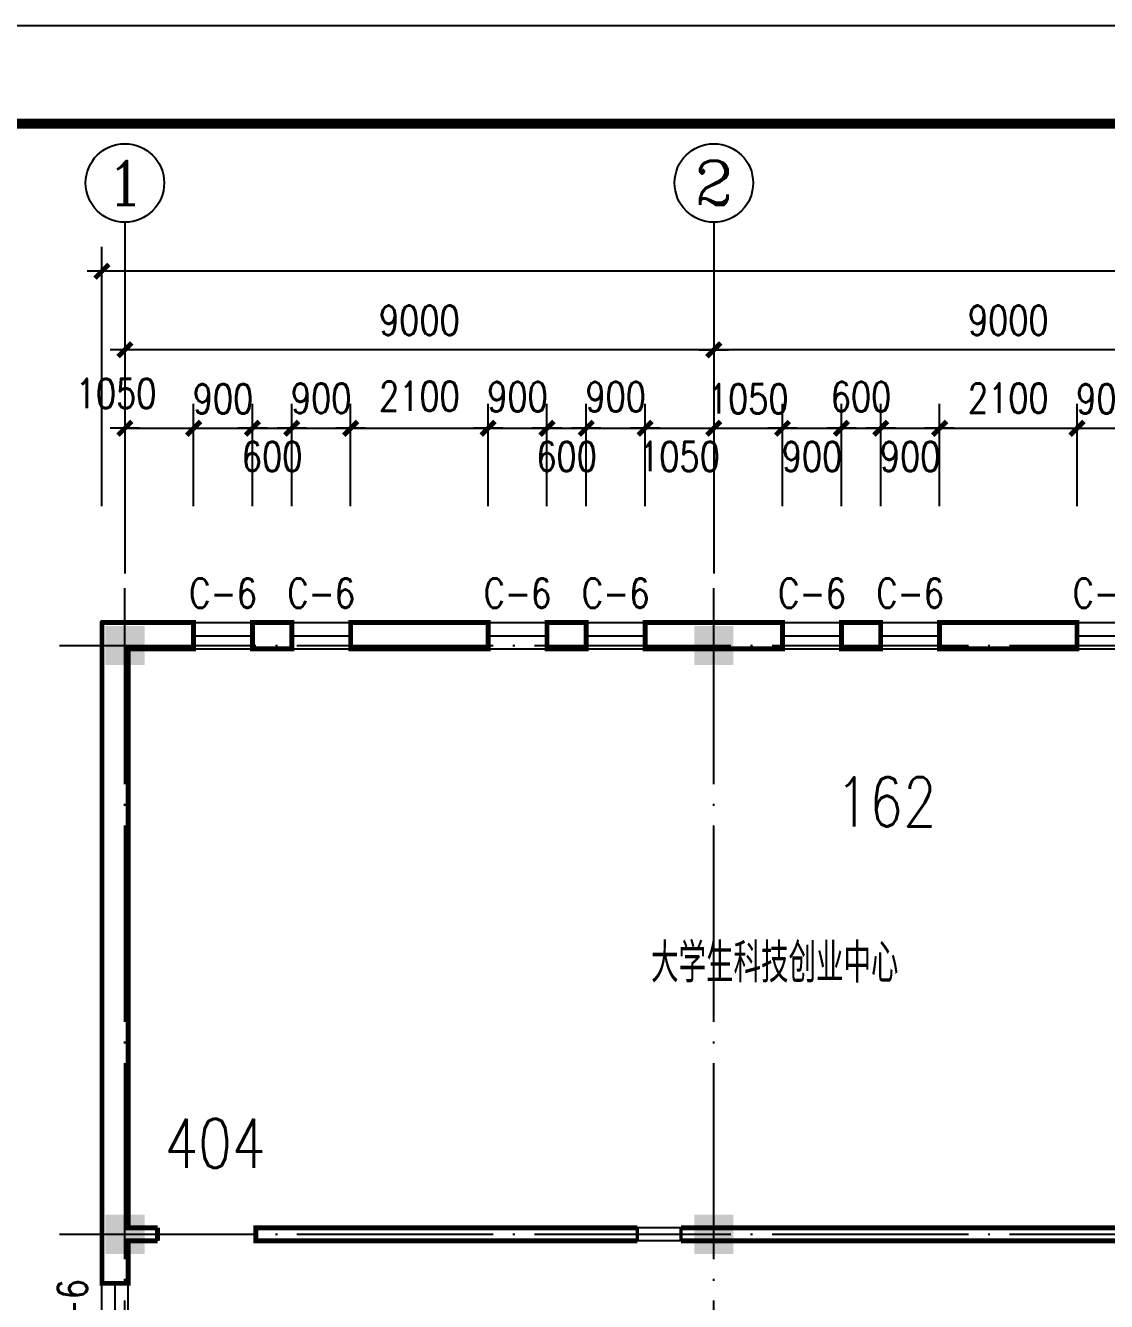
# Model space of a CAD drawing. Extents: x -55219 to 470149, y 494712 to 780039.
# Drawn here: x 364037 to 380555, y 663378 to 682881 of the extents above; entities that cross this region are included whole.
import ezdxf
from ezdxf.enums import TextEntityAlignment as Align

# ---------------------------------------------------------------- set-up
doc = ezdxf.new("R2010")
doc.units = 0
doc.header["$LTSCALE"] = 1500
doc.header["$MEASUREMENT"] = 0
doc.linetypes.add('DOTE', pattern=[2.42, 2, -0.2, 0.02, -0.2])
doc.layers.get('0').update_dxf_attribs({"linetype": 'CONTINUOUS'})
doc.layers.get('DEFPOINTS').update_dxf_attribs({"linetype": 'CONTINUOUS'})
for name, color, linetype in [('AXIS', 3, 'CONTINUOUS'), ('AXIS_TEXT', 7, 'CONTINUOUS'), ('COLUMN', 7, 'CONTINUOUS'), ('DOTE', 1, 'DOTE'), ('LVTRY', 6, 'CONTINUOUS'), ('PUB_DIM', 3, 'CONTINUOUS'), ('PUB_TEXT', 7, 'CONTINUOUS'), ('PUB_TITLE', 4, 'CONTINUOUS'), ('PUB_WALL', 255, 'CONTINUOUS'), ('WALL', 255, 'CONTINUOUS'), ('WINDOW', 2, 'CONTINUOUS'), ('WINDOW_TEXT', 7, 'CONTINUOUS')]:
    doc.layers.add(name, color=color, linetype=linetype)
doc.styles.add('_HZTXT', font='txt.shx', dxfattribs={"width": 0.8, "bigfont": 'hztxt.shx'})
doc.styles.add('_SIMPLEX', font='SIMPLEX.shx', dxfattribs={"width": 0.6})
doc.styles.add('COMPLEX', font='COMPLEX')
doc.styles.add('DIM_FONT', font='SIMPLEX.shx', dxfattribs={"width": 0.8})
doc.styles.add('SIMPLEX', font='SIMPLEX.SHX')
doc.dimstyles.new('AXIS150', dxfattribs={"dimscale": 1.5, "dimtxt": 300, "dimasz": 1, "dimexe": 250, "dimexo": 300, "dimgap": 150, "dimtad": 1, "dimdec": 0, "dimzin": 0, "dimdsep": 46, "dimtxsty": 'DIM_FONT', "dimblk": '_DIMX', "dimcen": 0.09, "dimse1": 1, "dimse2": 1, "dimclrt": 7, "dimadec": 0, "dimazin": 0, "dimtfac": 1, "dimtdec": 0, "dimtix": 1, "dimtmove": 2, "dimatfit": 3, "dimldrblk": '_DIMX', "dimfxl": 1, "dimtolj": 1, "dimtzin": 0, "dimarcsym": 0})
doc.dimstyles.new('DIMA150', dxfattribs={"dimscale": 1.5, "dimtxt": 300, "dimasz": 1, "dimexe": 250, "dimexo": 300, "dimgap": 150, "dimtad": 1, "dimdec": 0, "dimzin": 0, "dimdsep": 46, "dimtxsty": 'DIM_FONT', "dimblk": '_DIMX', "dimcen": 0.09, "dimse1": 1, "dimclrt": 7, "dimadec": 0, "dimazin": 0, "dimtfac": 1, "dimtdec": 0, "dimtix": 1, "dimtmove": 2, "dimatfit": 3, "dimldrblk": '_DIMX', "dimfxl": 1, "dimtolj": 1, "dimtzin": 0, "dimarcsym": 0})
doc.dimstyles.new('DIMB150', dxfattribs={"dimscale": 1.5, "dimtxt": 300, "dimasz": 1, "dimexe": 250, "dimexo": 300, "dimgap": 150, "dimtad": 1, "dimdec": 0, "dimzin": 0, "dimdsep": 46, "dimtxsty": 'DIM_FONT', "dimblk": '_DIMX', "dimcen": 0.09, "dimse2": 1, "dimclrt": 7, "dimadec": 0, "dimazin": 0, "dimtfac": 1, "dimtdec": 0, "dimtix": 1, "dimtmove": 2, "dimatfit": 3, "dimldrblk": '_DIMX', "dimfxl": 1, "dimtolj": 1, "dimtzin": 0, "dimarcsym": 0})
doc.dimstyles.new('DIMN150', dxfattribs={"dimscale": 1.5, "dimtxt": 300, "dimasz": 1, "dimexe": 250, "dimexo": 300, "dimgap": 150, "dimtad": 1, "dimdec": 0, "dimzin": 0, "dimdsep": 46, "dimtxsty": 'DIM_FONT', "dimblk": '_DIMX', "dimcen": 0.09, "dimclrt": 7, "dimadec": 0, "dimazin": 0, "dimtfac": 1, "dimtdec": 0, "dimtix": 1, "dimtmove": 2, "dimatfit": 3, "dimldrblk": '_DIMX', "dimfxl": 1, "dimtolj": 1, "dimtzin": 0, "dimarcsym": 0})

# ---------------------------------------------------------------- blocks, each defined once
blk = doc.blocks.new('_FZH')
blk.add_solid([(0.5, 0.5), (0.5, -0.5), (-0.5, 0.5), (-0.5, -0.5)])
blk = doc.blocks.new('_DIMX')
blk.add_line((-150, 0), (150, 0))
at = {"const_width": 50}
blk.add_lwpolyline([(-70, -70), (70, 70)], dxfattribs=at)
blk = doc.blocks.new('*D154')
at = {"color": 0, "linetype": 'ByBlock'}
blk.add_line((383554, 677925), (374557, 677925), dxfattribs=at)
at = {"layer": 'DEFPOINTS', "color": 0, "linetype": 'ByBlock'}
for p in [(374555, 677925), (374555, 674506), (383555, 674506)]:
    blk.add_point(p, dxfattribs=at)
at = {"color": 0, "linetype": 'ByBlock', "xscale": 1.5, "yscale": 1.5, "zscale": 1.5, "rotation": 180}
blk.add_blockref('_DIMX', (374555, 677925), dxfattribs=at)
at = {"color": 0, "linetype": 'ByBlock', "xscale": 1.5, "yscale": 1.5, "zscale": 1.5}
blk.add_blockref('_DIMX', (383555, 677925), dxfattribs=at)
at = {"color": 7, "linetype": 'ByBlock', "insert": (379055, 678375), "char_height": 450, "attachment_point": 5, "style": 'DIM_FONT'}
blk.add_mtext('\\A1;9000', dxfattribs=at)
blk = doc.blocks.new('*D155')
at = {"color": 0, "linetype": 'ByBlock'}
blk.add_line((374554, 677925), (365557, 677925), dxfattribs=at)
at = {"layer": 'DEFPOINTS', "color": 0, "linetype": 'ByBlock'}
for p in [(365555, 677925), (365555, 674506), (374555, 674506)]:
    blk.add_point(p, dxfattribs=at)
at = {"color": 0, "linetype": 'ByBlock', "xscale": 1.5, "yscale": 1.5, "zscale": 1.5, "rotation": 180}
blk.add_blockref('_DIMX', (365555, 677925), dxfattribs=at)
at = {"color": 0, "linetype": 'ByBlock', "xscale": 1.5, "yscale": 1.5, "zscale": 1.5}
blk.add_blockref('_DIMX', (374555, 677925), dxfattribs=at)
at = {"color": 7, "linetype": 'ByBlock', "insert": (370055, 678375), "char_height": 450, "attachment_point": 5, "style": 'DIM_FONT'}
blk.add_mtext('\\A1;9000', dxfattribs=at)
blk = doc.blocks.new('_AXISO')
blk.add_circle((0, 0), 0.5)
at = {"layer": 'AXIS_TEXT', "style": 'COMPLEX', "width": 1.041667}
blk.add_attdef('A', text='', height=0.56, dxfattribs=at).set_placement((-0.25, -0.28), (0.25, -0.28), align=Align.FIT)
blk = doc.blocks.new('*D159')
at = {"color": 0, "linetype": 'ByBlock'}
for p, q in [((365204, 675533), (365204, 679500)), ((437703, 675533), (437703, 679500)), ((437702, 679125), (365205, 679125))]:
    blk.add_line(p, q, dxfattribs=at)
at = {"layer": 'DEFPOINTS', "color": 0, "linetype": 'ByBlock'}
for p in [(365204, 679125), (365204, 675083), (437703, 675083)]:
    blk.add_point(p, dxfattribs=at)
at = {"color": 0, "linetype": 'ByBlock', "xscale": 1.5, "yscale": 1.5, "zscale": 1.5}
for p, rotation in [((365204, 679125), 179.9999999999999), ((437703, 679125), 359.9999999999999)]:
    blk.add_blockref('_DIMX', p, dxfattribs=dict(at, rotation=rotation))
at = {"color": 7, "linetype": 'ByBlock', "insert": (401454, 679575), "char_height": 450, "attachment_point": 5, "style": 'DIM_FONT'}
blk.add_mtext('\\A1;72500', dxfattribs=at)
blk = doc.blocks.new('_WBLK')
for p, q in [((-0.5, 0.5), (0.5, 0.5)), ((-0.5, 0), (0.5, 0)), ((-0.5, -0.5), (0.5, -0.5))]:
    blk.add_line(p, q)
at = {"layer": 'WINDOW_TEXT', "style": 'SIMPLEX', "flags": 9}
blk.add_attdef('A', text='', height=1, dxfattribs=at).set_placement((0, 1.5), align=Align.MIDDLE)
blk = doc.blocks.new('*D288')
at = {"color": 0, "linetype": 'ByBlock'}
for p, q in [((366605, 675533), (366605, 677100)), ((365557, 676725), (366604, 676725))]:
    blk.add_line(p, q, dxfattribs=at)
at = {"layer": 'DEFPOINTS', "color": 0, "linetype": 'ByBlock'}
for p in [(366605, 676725), (365555, 675083), (366605, 675083)]:
    blk.add_point(p, dxfattribs=at)
at = {"color": 0, "linetype": 'ByBlock', "xscale": 1.5, "yscale": 1.5, "zscale": 1.5, "rotation": 180}
blk.add_blockref('_DIMX', (365555, 676725), dxfattribs=at)
at = {"color": 0, "linetype": 'ByBlock', "xscale": 1.5, "yscale": 1.5, "zscale": 1.5}
blk.add_blockref('_DIMX', (366605, 676725), dxfattribs=at)
at = {"color": 7, "linetype": 'ByBlock', "insert": (365420, 677257), "char_height": 450, "attachment_point": 5, "style": 'DIM_FONT'}
blk.add_mtext('\\A1;1050', dxfattribs=at)
blk = doc.blocks.new('*D289')
at = {"color": 0, "linetype": 'ByBlock'}
for p, q in [((366605, 675533), (366605, 677100)), ((367505, 675533), (367505, 677100)), ((366604, 676725), (366602, 676725)), ((366605, 676725), (367505, 676725)), ((367507, 676725), (367508, 676725))]:
    blk.add_line(p, q, dxfattribs=at)
at = {"layer": 'DEFPOINTS', "color": 0, "linetype": 'ByBlock'}
for p in [(367505, 676725), (366605, 675083), (367505, 675083)]:
    blk.add_point(p, dxfattribs=at)
at = {"color": 0, "linetype": 'ByBlock', "xscale": 1.5, "yscale": 1.5, "zscale": 1.5}
blk.add_blockref('_DIMX', (366605, 676725), dxfattribs=at)
at = {"color": 0, "linetype": 'ByBlock', "xscale": 1.5, "yscale": 1.5, "zscale": 1.5, "rotation": 180}
blk.add_blockref('_DIMX', (367505, 676725), dxfattribs=at)
at = {"color": 7, "linetype": 'ByBlock', "insert": (367055, 677175), "char_height": 450, "attachment_point": 5, "style": 'DIM_FONT'}
blk.add_mtext('\\A1;900', dxfattribs=at)
blk = doc.blocks.new('*D290')
at = {"color": 0, "linetype": 'ByBlock'}
for p, q in [((367505, 675533), (367505, 677100)), ((368105, 675533), (368105, 677100)), ((367507, 676725), (368104, 676725))]:
    blk.add_line(p, q, dxfattribs=at)
at = {"layer": 'DEFPOINTS', "color": 0, "linetype": 'ByBlock'}
for p in [(368105, 676725), (367505, 675083), (368105, 675083)]:
    blk.add_point(p, dxfattribs=at)
at = {"color": 0, "linetype": 'ByBlock', "xscale": 1.5, "yscale": 1.5, "zscale": 1.5, "rotation": 180}
blk.add_blockref('_DIMX', (367505, 676725), dxfattribs=at)
at = {"color": 0, "linetype": 'ByBlock', "xscale": 1.5, "yscale": 1.5, "zscale": 1.5}
blk.add_blockref('_DIMX', (368105, 676725), dxfattribs=at)
at = {"color": 7, "linetype": 'ByBlock', "insert": (367805, 676293), "char_height": 450, "attachment_point": 5, "style": 'DIM_FONT'}
blk.add_mtext('\\A1;600', dxfattribs=at)
blk = doc.blocks.new('*D291')
at = {"color": 0, "linetype": 'ByBlock'}
for p, q in [((368105, 675533), (368105, 677100)), ((369005, 675533), (369005, 677100)), ((368107, 676725), (369004, 676725))]:
    blk.add_line(p, q, dxfattribs=at)
at = {"layer": 'DEFPOINTS', "color": 0, "linetype": 'ByBlock'}
for p in [(369005, 676725), (368105, 675083), (369005, 675083)]:
    blk.add_point(p, dxfattribs=at)
at = {"color": 0, "linetype": 'ByBlock', "xscale": 1.5, "yscale": 1.5, "zscale": 1.5, "rotation": 180}
blk.add_blockref('_DIMX', (368105, 676725), dxfattribs=at)
at = {"color": 0, "linetype": 'ByBlock', "xscale": 1.5, "yscale": 1.5, "zscale": 1.5}
blk.add_blockref('_DIMX', (369005, 676725), dxfattribs=at)
at = {"color": 7, "linetype": 'ByBlock', "insert": (368555, 677183), "char_height": 450, "attachment_point": 5, "style": 'DIM_FONT'}
blk.add_mtext('\\A1;900', dxfattribs=at)
blk = doc.blocks.new('*D292')
at = {"color": 0, "linetype": 'ByBlock'}
for p, q in [((369005, 675533), (369005, 677100)), ((371105, 675533), (371105, 677100)), ((369007, 676725), (371104, 676725))]:
    blk.add_line(p, q, dxfattribs=at)
at = {"layer": 'DEFPOINTS', "color": 0, "linetype": 'ByBlock'}
for p in [(371105, 676725), (369005, 675083), (371105, 675083)]:
    blk.add_point(p, dxfattribs=at)
at = {"color": 0, "linetype": 'ByBlock', "xscale": 1.5, "yscale": 1.5, "zscale": 1.5, "rotation": 180}
blk.add_blockref('_DIMX', (369005, 676725), dxfattribs=at)
at = {"color": 0, "linetype": 'ByBlock', "xscale": 1.5, "yscale": 1.5, "zscale": 1.5}
blk.add_blockref('_DIMX', (371105, 676725), dxfattribs=at)
at = {"color": 7, "linetype": 'ByBlock', "insert": (370055, 677215), "char_height": 450, "attachment_point": 5, "style": 'DIM_FONT'}
blk.add_mtext('\\A1;2100', dxfattribs=at)
blk = doc.blocks.new('*D293')
at = {"color": 0, "linetype": 'ByBlock'}
for p, q in [((371105, 675533), (371105, 677100)), ((372005, 675533), (372005, 677100)), ((371107, 676725), (372004, 676725))]:
    blk.add_line(p, q, dxfattribs=at)
at = {"layer": 'DEFPOINTS', "color": 0, "linetype": 'ByBlock'}
for p in [(372005, 676725), (371105, 675083), (372005, 675083)]:
    blk.add_point(p, dxfattribs=at)
at = {"color": 0, "linetype": 'ByBlock', "xscale": 1.5, "yscale": 1.5, "zscale": 1.5, "rotation": 180}
blk.add_blockref('_DIMX', (371105, 676725), dxfattribs=at)
at = {"color": 0, "linetype": 'ByBlock', "xscale": 1.5, "yscale": 1.5, "zscale": 1.5}
blk.add_blockref('_DIMX', (372005, 676725), dxfattribs=at)
at = {"color": 7, "linetype": 'ByBlock', "insert": (371555, 677208), "char_height": 450, "attachment_point": 5, "style": 'DIM_FONT'}
blk.add_mtext('\\A1;900', dxfattribs=at)
blk = doc.blocks.new('*D294')
at = {"color": 0, "linetype": 'ByBlock'}
for p, q in [((372005, 675533), (372005, 677100)), ((372605, 675533), (372605, 677100)), ((372007, 676725), (372604, 676725))]:
    blk.add_line(p, q, dxfattribs=at)
at = {"layer": 'DEFPOINTS', "color": 0, "linetype": 'ByBlock'}
for p in [(372605, 676725), (372005, 675083), (372605, 675083)]:
    blk.add_point(p, dxfattribs=at)
at = {"color": 0, "linetype": 'ByBlock', "xscale": 1.5, "yscale": 1.5, "zscale": 1.5, "rotation": 180}
blk.add_blockref('_DIMX', (372005, 676725), dxfattribs=at)
at = {"color": 0, "linetype": 'ByBlock', "xscale": 1.5, "yscale": 1.5, "zscale": 1.5}
blk.add_blockref('_DIMX', (372605, 676725), dxfattribs=at)
at = {"color": 7, "linetype": 'ByBlock', "insert": (372305, 676294), "char_height": 450, "attachment_point": 5, "style": 'DIM_FONT'}
blk.add_mtext('\\A1;600', dxfattribs=at)
blk = doc.blocks.new('*D295')
at = {"color": 0, "linetype": 'ByBlock'}
for p, q in [((372605, 675533), (372605, 677100)), ((373505, 675533), (373505, 677100)), ((372607, 676725), (373504, 676725))]:
    blk.add_line(p, q, dxfattribs=at)
at = {"layer": 'DEFPOINTS', "color": 0, "linetype": 'ByBlock'}
for p in [(373505, 676725), (372605, 675083), (373505, 675083)]:
    blk.add_point(p, dxfattribs=at)
at = {"color": 0, "linetype": 'ByBlock', "xscale": 1.5, "yscale": 1.5, "zscale": 1.5, "rotation": 180}
blk.add_blockref('_DIMX', (372605, 676725), dxfattribs=at)
at = {"color": 0, "linetype": 'ByBlock', "xscale": 1.5, "yscale": 1.5, "zscale": 1.5}
blk.add_blockref('_DIMX', (373505, 676725), dxfattribs=at)
at = {"color": 7, "linetype": 'ByBlock', "insert": (373055, 677208), "char_height": 450, "attachment_point": 5, "style": 'DIM_FONT'}
blk.add_mtext('\\A1;900', dxfattribs=at)
blk = doc.blocks.new('*D296')
at = {"color": 0, "linetype": 'ByBlock'}
for p, q in [((373505, 675533), (373505, 677100)), ((373507, 676725), (374554, 676725))]:
    blk.add_line(p, q, dxfattribs=at)
at = {"layer": 'DEFPOINTS', "color": 0, "linetype": 'ByBlock'}
for p in [(374555, 676725), (373505, 675083), (374555, 675083)]:
    blk.add_point(p, dxfattribs=at)
at = {"color": 0, "linetype": 'ByBlock', "xscale": 1.5, "yscale": 1.5, "zscale": 1.5, "rotation": 180}
blk.add_blockref('_DIMX', (373505, 676725), dxfattribs=at)
at = {"color": 0, "linetype": 'ByBlock', "xscale": 1.5, "yscale": 1.5, "zscale": 1.5}
blk.add_blockref('_DIMX', (374555, 676725), dxfattribs=at)
at = {"color": 7, "linetype": 'ByBlock', "insert": (374030, 676293), "char_height": 450, "attachment_point": 5, "style": 'DIM_FONT'}
blk.add_mtext('\\A1;1050', dxfattribs=at)
blk = doc.blocks.new('*D297')
at = {"color": 0, "linetype": 'ByBlock'}
for p, q in [((375605, 675533), (375605, 677100)), ((374554, 676725), (374552, 676725)), ((374555, 676725), (375605, 676725)), ((375607, 676725), (375608, 676725))]:
    blk.add_line(p, q, dxfattribs=at)
at = {"layer": 'DEFPOINTS', "color": 0, "linetype": 'ByBlock'}
for p in [(375605, 676725), (374555, 675083), (375605, 675083)]:
    blk.add_point(p, dxfattribs=at)
at = {"color": 0, "linetype": 'ByBlock', "xscale": 1.5, "yscale": 1.5, "zscale": 1.5}
blk.add_blockref('_DIMX', (374555, 676725), dxfattribs=at)
at = {"color": 0, "linetype": 'ByBlock', "xscale": 1.5, "yscale": 1.5, "zscale": 1.5, "rotation": 180}
blk.add_blockref('_DIMX', (375605, 676725), dxfattribs=at)
at = {"color": 7, "linetype": 'ByBlock', "insert": (375080, 677175), "char_height": 450, "attachment_point": 5, "style": 'DIM_FONT'}
blk.add_mtext('\\A1;1050', dxfattribs=at)
blk = doc.blocks.new('*D298')
at = {"color": 0, "linetype": 'ByBlock'}
for p, q in [((375605, 675533), (375605, 677100)), ((376505, 675533), (376505, 677100)), ((375607, 676725), (376504, 676725))]:
    blk.add_line(p, q, dxfattribs=at)
at = {"layer": 'DEFPOINTS', "color": 0, "linetype": 'ByBlock'}
for p in [(376505, 676725), (375605, 675083), (376505, 675083)]:
    blk.add_point(p, dxfattribs=at)
at = {"color": 0, "linetype": 'ByBlock', "xscale": 1.5, "yscale": 1.5, "zscale": 1.5, "rotation": 180}
blk.add_blockref('_DIMX', (375605, 676725), dxfattribs=at)
at = {"color": 0, "linetype": 'ByBlock', "xscale": 1.5, "yscale": 1.5, "zscale": 1.5}
blk.add_blockref('_DIMX', (376505, 676725), dxfattribs=at)
at = {"color": 7, "linetype": 'ByBlock', "insert": (376055, 676293), "char_height": 450, "attachment_point": 5, "style": 'DIM_FONT'}
blk.add_mtext('\\A1;900', dxfattribs=at)
blk = doc.blocks.new('*D299')
at = {"color": 0, "linetype": 'ByBlock'}
for p, q in [((376505, 675533), (376505, 677100)), ((377105, 675533), (377105, 677100)), ((376507, 676725), (377104, 676725))]:
    blk.add_line(p, q, dxfattribs=at)
at = {"layer": 'DEFPOINTS', "color": 0, "linetype": 'ByBlock'}
for p in [(377105, 676725), (376505, 675083), (377105, 675083)]:
    blk.add_point(p, dxfattribs=at)
at = {"color": 0, "linetype": 'ByBlock', "xscale": 1.5, "yscale": 1.5, "zscale": 1.5, "rotation": 180}
blk.add_blockref('_DIMX', (376505, 676725), dxfattribs=at)
at = {"color": 0, "linetype": 'ByBlock', "xscale": 1.5, "yscale": 1.5, "zscale": 1.5}
blk.add_blockref('_DIMX', (377105, 676725), dxfattribs=at)
at = {"color": 7, "linetype": 'ByBlock', "insert": (376805, 677208), "char_height": 450, "attachment_point": 5, "style": 'DIM_FONT'}
blk.add_mtext('\\A1;600', dxfattribs=at)
blk = doc.blocks.new('*D300')
at = {"color": 0, "linetype": 'ByBlock'}
for p, q in [((377105, 675533), (377105, 677100)), ((378005, 675533), (378005, 677100)), ((377107, 676725), (378004, 676725))]:
    blk.add_line(p, q, dxfattribs=at)
at = {"layer": 'DEFPOINTS', "color": 0, "linetype": 'ByBlock'}
for p in [(378005, 676725), (377105, 675083), (378005, 675083)]:
    blk.add_point(p, dxfattribs=at)
at = {"color": 0, "linetype": 'ByBlock', "xscale": 1.5, "yscale": 1.5, "zscale": 1.5, "rotation": 180}
blk.add_blockref('_DIMX', (377105, 676725), dxfattribs=at)
at = {"color": 0, "linetype": 'ByBlock', "xscale": 1.5, "yscale": 1.5, "zscale": 1.5}
blk.add_blockref('_DIMX', (378005, 676725), dxfattribs=at)
at = {"color": 7, "linetype": 'ByBlock', "insert": (377555, 676294), "char_height": 450, "attachment_point": 5, "style": 'DIM_FONT'}
blk.add_mtext('\\A1;900', dxfattribs=at)
blk = doc.blocks.new('*D301')
at = {"color": 0, "linetype": 'ByBlock'}
for p, q in [((378005, 675533), (378005, 677100)), ((380105, 675533), (380105, 677100)), ((378007, 676725), (380104, 676725))]:
    blk.add_line(p, q, dxfattribs=at)
at = {"layer": 'DEFPOINTS', "color": 0, "linetype": 'ByBlock'}
for p in [(380105, 676725), (378005, 675083), (380105, 675083)]:
    blk.add_point(p, dxfattribs=at)
at = {"color": 0, "linetype": 'ByBlock', "xscale": 1.5, "yscale": 1.5, "zscale": 1.5, "rotation": 180}
blk.add_blockref('_DIMX', (378005, 676725), dxfattribs=at)
at = {"color": 0, "linetype": 'ByBlock', "xscale": 1.5, "yscale": 1.5, "zscale": 1.5}
blk.add_blockref('_DIMX', (380105, 676725), dxfattribs=at)
at = {"color": 7, "linetype": 'ByBlock', "insert": (379055, 677185), "char_height": 450, "attachment_point": 5, "style": 'DIM_FONT'}
blk.add_mtext('\\A1;2100', dxfattribs=at)
blk = doc.blocks.new('*D302')
at = {"color": 0, "linetype": 'ByBlock'}
for p, q in [((380105, 675533), (380105, 677100)), ((381005, 675533), (381005, 677100)), ((380104, 676725), (380102, 676725)), ((380105, 676725), (381005, 676725)), ((381007, 676725), (381008, 676725))]:
    blk.add_line(p, q, dxfattribs=at)
at = {"layer": 'DEFPOINTS', "color": 0, "linetype": 'ByBlock'}
for p in [(381005, 676725), (380105, 675083), (381005, 675083)]:
    blk.add_point(p, dxfattribs=at)
at = {"color": 0, "linetype": 'ByBlock', "xscale": 1.5, "yscale": 1.5, "zscale": 1.5}
blk.add_blockref('_DIMX', (380105, 676725), dxfattribs=at)
at = {"color": 0, "linetype": 'ByBlock', "xscale": 1.5, "yscale": 1.5, "zscale": 1.5, "rotation": 180}
blk.add_blockref('_DIMX', (381005, 676725), dxfattribs=at)
at = {"color": 7, "linetype": 'ByBlock', "insert": (380555, 677175), "char_height": 450, "attachment_point": 5, "style": 'DIM_FONT'}
blk.add_mtext('\\A1;900', dxfattribs=at)

msp = doc.modelspace()

# ---------------------------------------------------------------- linework, layer by layer
at = {"layer": 'AXIS'}
for p, q in [((365555.2, 679874.8), (365555.2, 674505.6)), ((374555.2, 679874.8), (374555.2, 674505.6))]:
    msp.add_line(p, q, dxfattribs=at)
at = {"layer": 'DOTE'}
for p, q in [((365555.2, 605943), (365555.2, 674505.6)), ((374555.2, 605943), (374555.2, 674505.6)), ((364555.2, 673404.9), (436905.2, 673404.9)), ((364555.2, 664404.9), (444227.5, 664404.9))]:
    msp.add_line(p, q, dxfattribs=at)
at = {"layer": 'LVTRY', "const_width": 50}
for points in [[(373385.2, 664304.9), (373385.2, 664504.9)], [(374055.2, 664504.9), (374055.2, 664304.9)]]:
    msp.add_lwpolyline(points, dxfattribs=at)
at = {"layer": 'PUB_TITLE'}
msp.add_lwpolyline([(343999.3, 593781.4), (343999.3, 682881.4), (470149.3, 682881.4), (470149.3, 593781.4)], close=True, dxfattribs=at)
at = {"layer": 'PUB_TITLE', "const_width": 150}
msp.add_lwpolyline([(347749.3, 595281.4), (468649.3, 595281.4), (468649.3, 681381.4), (347749.3, 681381.4)], close=True, dxfattribs=at)
at = {"layer": 'PUB_WALL', "const_width": 75}
for points in [[(365605.2, 664304.9), (366055.2, 664304.9), (365605.2, 664304.9), (365605.2, 663654.9), (365205.2, 663654.9), (365205.2, 673754.4), (365205.7, 673754.9), (366605.2, 673754.9), (366605.2, 673354.9), (365605.2, 673354.9), (365605.2, 664504.9), (366055.2, 664504.9), (365605.2, 664504.9)], [(368105.2, 673754.9), (368105.2, 673354.9), (367505.2, 673354.9), (367505.2, 673754.9), (368105.2, 673754.9)], [(366055.2, 664504.9), (366055.2, 664304.9)], [(373385.2, 664504.9), (367555.2, 664504.9), (367555.2, 664304.9), (373385.2, 664304.9)], [(386555.2, 664504.9), (374055.2, 664504.9)], [(374055.2, 664304.9), (386555.2, 664304.9), (386555.2, 664504.9)]]:
    msp.add_lwpolyline(points, dxfattribs=at)
for points in [[(369005.2, 673754.9), (371105.2, 673754.9), (371105.2, 673354.9), (369005.2, 673354.9)], [(372005.2, 673754.9), (372605.2, 673754.9), (372605.2, 673354.9), (372005.2, 673354.9)], [(373505.2, 673754.9), (375605.2, 673754.9), (375605.2, 673354.9), (373505.2, 673354.9)], [(376505.2, 673754.9), (377105.2, 673754.9), (377105.2, 673354.9), (376505.2, 673354.9)], [(378005.2, 673754.9), (380105.2, 673754.9), (380105.2, 673354.9), (378005.2, 673354.9)]]:
    msp.add_lwpolyline(points, close=True, dxfattribs=at)
at = {"layer": 'WALL'}
for p, q in [((365205.2, 673754.4), (365205.7, 673754.9)), ((365205.2, 663654.9), (365205.2, 673754.4)), ((365205.7, 673754.9), (366605.2, 673754.9)), ((366605.2, 673754.9), (366605.2, 673354.9)), ((367505.2, 673754.9), (367505.2, 673354.9)), ((367505.2, 673754.9), (368105.2, 673754.9)), ((368105.2, 673754.9), (368105.2, 673354.9)), ((369005.2, 673754.9), (371105.2, 673754.9)), ((369005.2, 673754.9), (369005.2, 673354.9)), ((371105.2, 673754.9), (371105.2, 673354.9)), ((372005.2, 673754.9), (372605.2, 673754.9)), ((372005.2, 673754.9), (372005.2, 673354.9)), ((372605.2, 673754.9), (372605.2, 673354.9)), ((373505.2, 673754.9), (375605.2, 673754.9)), ((373505.2, 673754.9), (373505.2, 673354.9)), ((375605.2, 673754.9), (375605.2, 673354.9)), ((376505.2, 673754.9), (377105.2, 673754.9)), ((376505.2, 673754.9), (376505.2, 673354.9)), ((377105.2, 673754.9), (377105.2, 673354.9)), ((378005.2, 673754.9), (380105.2, 673754.9)), ((378005.2, 673754.9), (378005.2, 673354.9)), ((380105.2, 673754.9), (380105.2, 673354.9)), ((365605.2, 673354.9), (366605.2, 673354.9)), ((365605.2, 664504.9), (365605.2, 673354.9)), ((367505.2, 673354.9), (368105.2, 673354.9)), ((369005.2, 673354.9), (371105.2, 673354.9)), ((372005.2, 673354.9), (372605.2, 673354.9)), ((373505.2, 673354.9), (375605.2, 673354.9)), ((376505.2, 673354.9), (377105.2, 673354.9)), ((378005.2, 673354.9), (380105.2, 673354.9)), ((365605.2, 664504.9), (366055.2, 664504.9)), ((365605.2, 664504.9), (366055.2, 664504.9)), ((366055.2, 664504.9), (366055.2, 664304.9)), ((386555.2, 664504.9), (367555.2, 664504.9)), ((367555.2, 664504.9), (367555.2, 664304.9)), ((365605.2, 663654.9), (365605.2, 664304.9)), ((365605.2, 664304.9), (366055.2, 664304.9)), ((365605.2, 664304.9), (366055.2, 664304.9)), ((386555.2, 664304.9), (367555.2, 664304.9)), ((365205.2, 663654.9), (365605.2, 663654.9))]:
    msp.add_line(p, q, dxfattribs=at)

# ---------------------------------------------------------------- block references
at = {"layer": 'AXIS'}
ref = msp.add_blockref('_AXISO', (365555.2, 680474.8), dxfattribs=dict(at, xscale=1200, yscale=1200, zscale=1200))
ref.add_attrib('A', '1', dxfattribs={"layer": 'AXIS_TEXT', "height": 672, "style": 'COMPLEX', "width": 2.083333}).set_placement((365255.2, 680138.8), (365855.2, 680138.8), align=Align.FIT)
ref = msp.add_blockref('_AXISO', (374555.2, 680474.8), dxfattribs=dict(at, xscale=1200, yscale=1200, zscale=1200))
ref.add_attrib('A', '2', dxfattribs={"layer": 'AXIS_TEXT', "height": 672, "style": 'COMPLEX', "width": 1.339286}).set_placement((374255.2, 680138.8), (374855.2, 680138.8), align=Align.FIT)
at = {"layer": 'COLUMN', "xscale": 600, "yscale": 600, "zscale": 600}
for p in [(365555.2, 673404.9), (374555.2, 673404.9), (365555.2, 664404.9), (374555.2, 664404.9)]:
    msp.add_blockref('_FZH', p, dxfattribs=at)
at = {"layer": 'WINDOW'}
ref = msp.add_blockref('_WBLK', (367055.2, 673554.9), dxfattribs=dict(at, xscale=900, yscale=400, zscale=900))
ref.add_attrib('A', 'C-6', dxfattribs={"layer": 'WINDOW_TEXT', "height": 450, "style": '_SIMPLEX', "width": 0.8, "flags": 8}).set_placement((367055.2, 674204.9), align=Align.MIDDLE)
ref = msp.add_blockref('_WBLK', (368555.2, 673554.9), dxfattribs=dict(at, xscale=900, yscale=399.9999999999417, zscale=900))
ref.add_attrib('A', 'C-6', dxfattribs={"layer": 'WINDOW_TEXT', "height": 450, "style": '_SIMPLEX', "width": 0.8, "flags": 8}).set_placement((368555.2, 674204.9), align=Align.MIDDLE)
ref = msp.add_blockref('_WBLK', (371555.2, 673554.9), dxfattribs=dict(at, xscale=900, yscale=399.9999999998836, zscale=900))
ref.add_attrib('A', 'C-6', dxfattribs={"layer": 'WINDOW_TEXT', "height": 450, "style": '_SIMPLEX', "width": 0.8, "flags": 8}).set_placement((371555.2, 674204.9), align=Align.MIDDLE)
ref = msp.add_blockref('_WBLK', (373055.2, 673554.9), dxfattribs=dict(at, xscale=900, yscale=399.9999999998836, zscale=900))
ref.add_attrib('A', 'C-6', dxfattribs={"layer": 'WINDOW_TEXT', "height": 450, "style": '_SIMPLEX', "width": 0.8, "flags": 8}).set_placement((373055.2, 674204.9), align=Align.MIDDLE)
ref = msp.add_blockref('_WBLK', (376055.2, 673554.9), dxfattribs=dict(at, xscale=900, yscale=399.9999999999417, zscale=900))
ref.add_attrib('A', 'C-6', dxfattribs={"layer": 'WINDOW_TEXT', "height": 450, "style": '_SIMPLEX', "width": 0.8, "flags": 8}).set_placement((376055.2, 674204.9), align=Align.MIDDLE)
ref = msp.add_blockref('_WBLK', (377555.2, 673554.9), dxfattribs=dict(at, xscale=900, yscale=399.9999999998836, zscale=900))
ref.add_attrib('A', 'C-6', dxfattribs={"layer": 'WINDOW_TEXT', "height": 450, "style": '_SIMPLEX', "width": 0.8, "flags": 8}).set_placement((377555.2, 674204.9), align=Align.MIDDLE)
ref = msp.add_blockref('_WBLK', (380555.2, 673554.9), dxfattribs=dict(at, xscale=900, yscale=399.9999999998836, zscale=900))
ref.add_attrib('A', 'C-6', dxfattribs={"layer": 'WINDOW_TEXT', "height": 450, "style": '_SIMPLEX', "width": 0.8, "flags": 8}).set_placement((380555.2, 674204.9), align=Align.MIDDLE)
ref = msp.add_blockref('_WBLK', (365405.2, 663204.9), dxfattribs=dict(at, xscale=900, yscale=400.0000000001164, zscale=900, rotation=89.99999999999999))
ref.add_attrib('A', 'C-6', dxfattribs={"layer": 'WINDOW_TEXT', "height": 450, "rotation": 90, "style": '_SIMPLEX', "width": 0.8, "flags": 8}).set_placement((364755.2, 663204.9), align=Align.MIDDLE)

# ---------------------------------------------------------------- texts
at = {"layer": 'LVTRY', "color": 0, "char_height": 750, "attachment_point": 1, "style": 'DIM_FONT'}
for s, insert, width in [('162', (376417.1, 671390.5), 4043.272), ('404', (366161.8, 666168.6), 2156.339)]:
    msp.add_mtext(s, dxfattribs=dict(at, insert=insert, width=width))
at = {"layer": 'PUB_TEXT', "style": '_HZTXT', "width": 0.7}
msp.add_text('大学生科技创业中心', height=600, dxfattribs=at).set_placement((373596.5, 668252.7))

# ---------------------------------------------------------------- dimensions: what is measured, and where the dimension line sits
at = {"layer": 'AXIS'}
for base, p1, p2, picture, middle in [((365555.2, 677924.8), (374555.2, 674505.6), (365555.2, 674505.6), '*D155', (370055.2, 678374.8)), ((374555.2, 677924.8), (383555.2, 674505.6), (374555.2, 674505.6), '*D154', (379055.2, 678374.8))]:
    dim = msp.add_linear_dim(base=base, p1=p1, p2=p2, dimstyle='AXIS150', dxfattribs=at)
    dim.commit()
    dim.dimension.update_dxf_attribs({"geometry": picture, "text_midpoint": middle, "dimtype": 160})
at = {"layer": 'PUB_DIM'}
for p1, p2, distance, dimstyle, picture, middle in [((437703.5, 675082.8), (365203.7, 675082.8), -4041.9, 'DIMN150', '*D159', (401453.6, 679574.8)), ((366605.2, 675082.8), (367505.2, 675082.8), 1641.9, 'DIMN150', '*D289', (367055.2, 677174.8)), ((374555.2, 675082.8), (375605.2, 675082.8), 1641.9, 'DIMA150', '*D297', (375080.2, 677174.8)), ((380105.2, 675082.8), (381005.2, 675082.8), 1641.9, 'DIMN150', '*D302', (380555.2, 677174.8))]:
    dim = msp.add_aligned_dim(p1=p1, p2=p2, distance=distance, dimstyle=dimstyle, dxfattribs=at)
    dim.commit()
    dim.dimension.update_dxf_attribs({"geometry": picture, "text_midpoint": middle})
for base, p1, p2, angle, dimstyle, picture, middle in [((366605.2, 676724.8), (365555.2, 675082.8), (366605.2, 675082.8), 0, 'DIMA150', '*D288', (365419.6, 677257.1)), ((369005.2, 676724.8), (368105.2, 675082.8), (369005.2, 675082.8), 0, 'DIMN150', '*D291', (368555.2, 677183.5)), ((371105.2, 676724.8), (369005.2, 675082.8), (371105.2, 675082.8), 360, 'DIMN150', '*D292', (370055.2, 677214.8)), ((372005.2, 676724.8), (371105.2, 675082.8), (372005.2, 675082.8), 360, 'DIMN150', '*D293', (371555.2, 677207.5)), ((373505.2, 676724.8), (372605.2, 675082.8), (373505.2, 675082.8), 360, 'DIMN150', '*D295', (373055.2, 677207.5)), ((377105.2, 676724.8), (376505.2, 675082.8), (377105.2, 675082.8), 0, 'DIMN150', '*D299', (376805.2, 677208.1)), ((380105.2, 676724.8), (378005.2, 675082.8), (380105.2, 675082.8), 0, 'DIMN150', '*D301', (379055.2, 677185.1)), ((368105.2, 676724.8), (367505.2, 675082.8), (368105.2, 675082.8), 0, 'DIMN150', '*D290', (367805.2, 676292.8)), ((372605.2, 676724.8), (372005.2, 675082.8), (372605.2, 675082.8), 0, 'DIMN150', '*D294', (372305.2, 676293.8)), ((374555.2, 676724.8), (373505.2, 675082.8), (374555.2, 675082.8), 0, 'DIMB150', '*D296', (374030.2, 676292.8)), ((376505.2, 676724.8), (375605.2, 675082.8), (376505.2, 675082.8), 0, 'DIMN150', '*D298', (376055.2, 676292.8)), ((378005.2, 676724.8), (377105.2, 675082.8), (378005.2, 675082.8), 360, 'DIMN150', '*D300', (377555.2, 676294.5))]:
    dim = msp.add_linear_dim(base=base, p1=p1, p2=p2, angle=angle, dimstyle=dimstyle, dxfattribs=at)
    dim.commit()
    dim.dimension.update_dxf_attribs({"geometry": picture, "text_midpoint": middle, "dimtype": 161})

doc.saveas('drawing.dxf')
